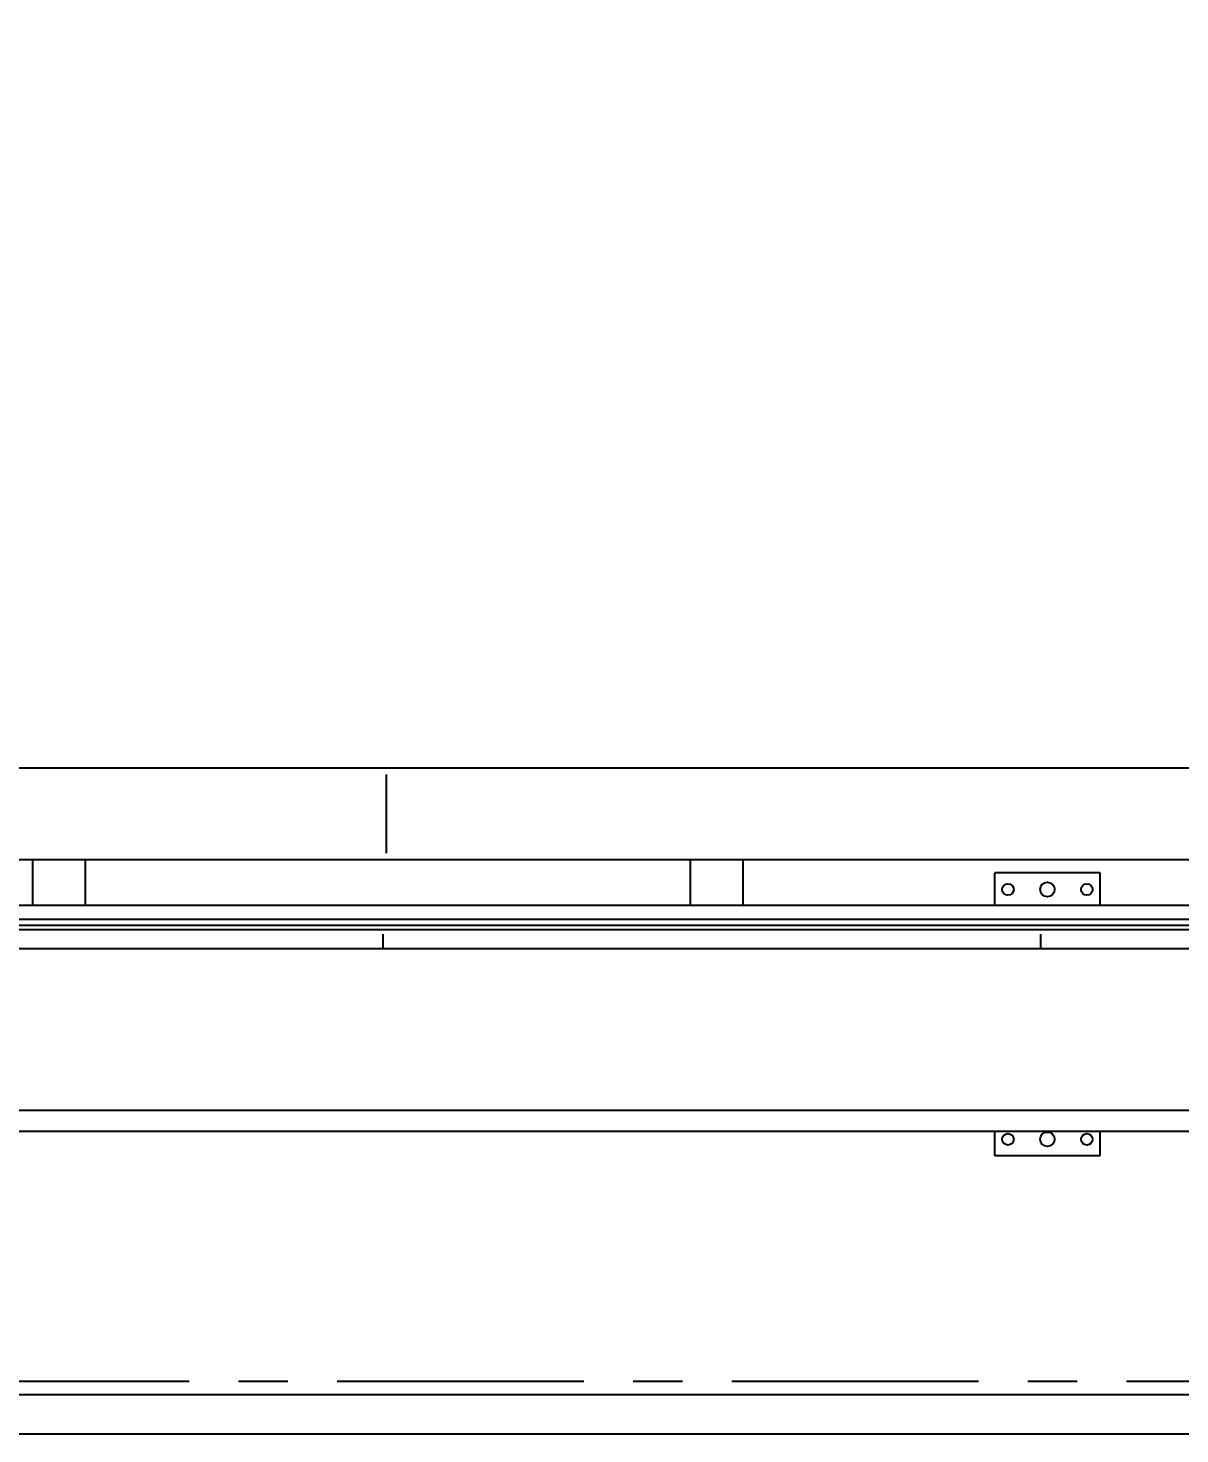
# Model space of a CAD drawing. Header units: inches. Extents: x -347369 to -260369, y 119522 to 149869.
# Drawn here: x -265680 to -263929, y 138920 to 141058 of the extents above; entities that cross this region are included whole.
import ezdxf

# ---------------------------------------------------------------- set-up
doc = ezdxf.new("R2010")
doc.units = ezdxf.units.IN
doc.header["$LTSCALE"] = 300
doc.linetypes.add('CENTRO', pattern=[2, 1.25, -0.25, 0.25, -0.25])
for name, color, linetype in [('ASSI', 254, 'CENTRO'), ('INCASTELLATURA MOT', 4, 'Continuous'), ('QUOTE', 7, 'Continuous')]:
    doc.layers.add(name, color=color, linetype=linetype)
doc.styles.get("Standard").update_dxf_attribs({"font": 'romans.shx'})
doc.dimstyles.new('sc1a100_pollici', dxfattribs={"dimscale": 100, "dimtxt": 3, "dimasz": 3, "dimexe": 0, "dimexo": 0, "dimgap": 1, "dimtad": 1, "dimzin": 12, "dimdsep": 46, "dimtxsty": 'Standard', "dimblk": 'CLOSEDBLANK', "dimcen": 1, "dimclrd": 253, "dimclre": 253, "dimclrt": 2, "dimadec": 0, "dimazin": 3, "dimtfac": 1, "dimtmove": 0, "dimatfit": 1, "dimldrblk": 'CLOSEDBLANK', "dimfxl": 1, "dimtolj": 1, "dimtzin": 0, "dimarcsym": 0})

# ---------------------------------------------------------------- blocks, each defined once
blk = doc.blocks.new('_ClosedBlank')
at = {"color": 0, "linetype": 'ByBlock', "lineweight": -2}
for p, q in [((-1, 0.1667), (0, 0)), ((-1, 0.1667), (-1, -0.1667)), ((0, 0), (-1, -0.1667))]:
    blk.add_line(p, q, dxfattribs=at)
blk = doc.blocks.new('*D9')
at = {"layer": 'Defpoints', "color": 0, "transparency": 16777216}
for p in [(-262080.4, 144199.7), (-282330.2, 140899.7), (-262080.4, 139904.2)]:
    blk.add_point(p, dxfattribs=at)
at = {"layer": 'QUOTE', "color": 253, "lineweight": -2, "transparency": 16777216}
for p, q in [((-282330.2, 140899.7), (-282330.2, 144199.7)), ((-282030.2, 144199.7), (-262380.4, 144199.7)), ((-262080.4, 139904.2), (-262080.4, 144199.7))]:
    blk.add_line(p, q, dxfattribs=at)
at = {"layer": 'QUOTE', "color": 253, "lineweight": -2, "transparency": 16777216, "xscale": 300, "yscale": 300, "zscale": 300, "rotation": 180}
blk.add_blockref('_ClosedBlank', (-282330.2, 144199.7), dxfattribs=at)
at = {"layer": 'QUOTE', "color": 253, "lineweight": -2, "transparency": 16777216, "xscale": 300, "yscale": 300, "zscale": 300}
blk.add_blockref('_ClosedBlank', (-262080.4, 144199.7), dxfattribs=at)
at = {"layer": 'QUOTE', "color": 2, "transparency": 16777216, "char_height": 300, "attachment_point": 5}
for s, insert in [('\\A1;20250', (-272260.1, 144449.7)), ('\\A1;[66\'-5 1/4"]', (-272260.1, 143871.1))]:
    blk.add_mtext(s, dxfattribs=dict(at, insert=insert))
blk = doc.blocks.new('*U45')
at = {"layer": 'INCASTELLATURA MOT', "linetype": 'Continuous'}
for p, q in [((-2005, 803), (-2005, 923)), ((-2543, 793), (-2543, 724)), ((-2463, 793), (-2463, 724)), ((-1543, 793), (-1543, 724)), ((-1463, 793), (-1463, 724)), ((-920, 773), (-1080, 773)), ((-1080, 724), (-1080, 773)), ((-920, 724), (-920, 773)), ((-6000, 724), (0, 724)), ((-6006.2, 687), (-14.4, 687)), ((-6000, 703), (0, 703)), ((-10, 693), (-5990, 693)), ((-2010.3, 680.2), (-2010.3, 658)), ((-1010.3, 680.2), (-1010.3, 658)), ((-6010.3, 658), (-0.7, 658)), ((120, 412), (-5990, 412)), ((120, 380), (-5880, 380)), ((-1080, 343), (-1080, 380)), ((-920, 343), (-920, 380)), ((-920, 343), (-1080, 343))]:
    blk.add_line(p, q, dxfattribs=at)
at = {"layer": 'INCASTELLATURA MOT'}
blk.add_lwpolyline([(-6005, 933), (-5, 933), (-5, 793), (-6005, 793)], close=True, dxfattribs=at)
at = {"layer": 'INCASTELLATURA MOT', "linetype": 'Continuous'}
for centre, radius in [((-1060, 748), 8.75), ((-1000, 748), 11), ((-940, 748), 8.75), ((-1060, 368), 8.75), ((-1000, 368), 11), ((-940, 368), 8.75)]:
    blk.add_circle(centre, radius, dxfattribs=at)
blk = doc.blocks.new('A$C745e2186')
at = {"layer": 'INCASTELLATURA MOT', "color": 40, "linetype": 'Continuous', "lineweight": 25}
for p, q in [((-4915.5, 30), (-740.2, 30)), ((-4915.5, -30), (-740.2, -30))]:
    blk.add_line(p, q, dxfattribs=at)

msp = doc.modelspace()

# ---------------------------------------------------------------- linework, layer by layer
at = {"layer": 'ASSI'}
msp.add_line((-300610.166, 138999.656), (-262190.132, 138999.656), dxfattribs=at)

# ---------------------------------------------------------------- block references
for name, p in [('*U45', (-263130.166, 138999.656)), ('A$C745e2186', (-262791.171, 138949.656))]:
    msp.add_blockref(name, p)

# ---------------------------------------------------------------- dimensions: what is measured, and where the dimension line sits
at = {"layer": 'QUOTE'}
dim = msp.add_linear_dim(base=(-262080.445, 144199.656), p1=(-282330.166, 140899.656), p2=(-262080.445, 139904.156), dimstyle='sc1a100_pollici', override={"dimdec": 0, "dimpost": '\\X'}, dxfattribs=at)
dim.commit()
dim.dimension.update_dxf_attribs({"geometry": '*D9', "text_midpoint": (-272260.149, 144199.656), "dimtype": 160})

doc.saveas('drawing.dxf')
